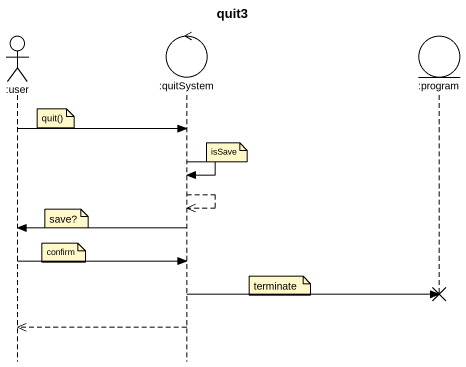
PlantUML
@startuml
title quit3
hide footbox
actor ":user" as user
control ":quitSystem" as quitSystem
entity ":program" as program

note right of user : quit()
user -> quitSystem
note right of quitSystem : isSave
quitSystem -> quitSystem
quitSystem -->> quitSystem
note right of user : save?
quitSystem -> user
note right of user : confirm
user -> quitSystem
note right of quitSystem : terminate
quitSystem -> program !!
quitSystem -->> user
@enduml
